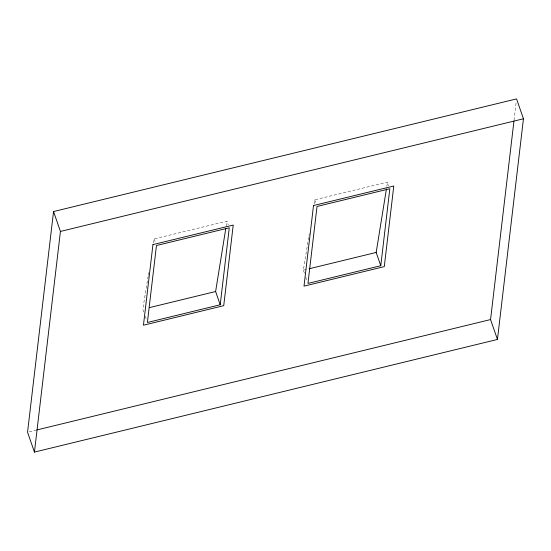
<?xml version="1.0" encoding="UTF-8"?>
<svg xmlns="http://www.w3.org/2000/svg" width="551" height="551" viewBox="0 0 551 551"><rect width="100%" height="100%" fill="white"/><g stroke="black" fill="none" stroke-linecap="round" stroke-linejoin="round"><path stroke-width="0.41" stroke-dasharray="2.75 2.07" d="M514.055 120.201L516.259 101.453M148.143 276.175L142.799 309.228L143.88 312.348M148.281 275.328L148.825 271.939M153.481 243.122L154.17 238.886L226.978 221.171L228.252 224.856M226.158 226.254L226.978 221.171M304.441 273.289L303.36 270.169L308.842 236.269M308.973 235.422L309.249 233.727M314.042 204.063L314.724 199.82L387.539 182.105L388.813 185.79M386.857 186.348L387.539 182.105M303.36 270.169L306.673 269.363M29.224 431.812L35.905 430.179M314.724 199.82L316.005 203.505M305.791 277.187L307.141 281.086M154.17 238.886L155.699 243.308M145.23 316.246L146.58 320.152"/><path stroke-width="0.83" d="M53.55 211.543L27.55 432.218L34.438 452.102L497.45 339.457L523.45 118.782L516.562 98.898L53.55 211.543L60.438 231.434L34.438 452.102M220.207 304.772L229.271 227.804L156.463 245.519L147.392 322.487L220.207 304.772L215.613 291.513L225.745 228.803M380.769 265.713L389.832 188.738L317.025 206.453L307.954 283.428L380.769 265.713L376.175 252.454L386.444 188.89M497.45 339.457L490.562 319.566L513.952 121.048M60.438 231.434L523.45 118.782M149.417 307.623L215.613 291.513M309.152 268.757L376.175 252.454M36.745 429.98L490.562 319.566M152.944 244.61L143.446 325.214L223.727 305.681L233.225 225.077L152.944 244.61M313.505 205.544L304.007 286.148L384.288 266.615L393.786 186.018L313.505 205.544"/></g></svg>
